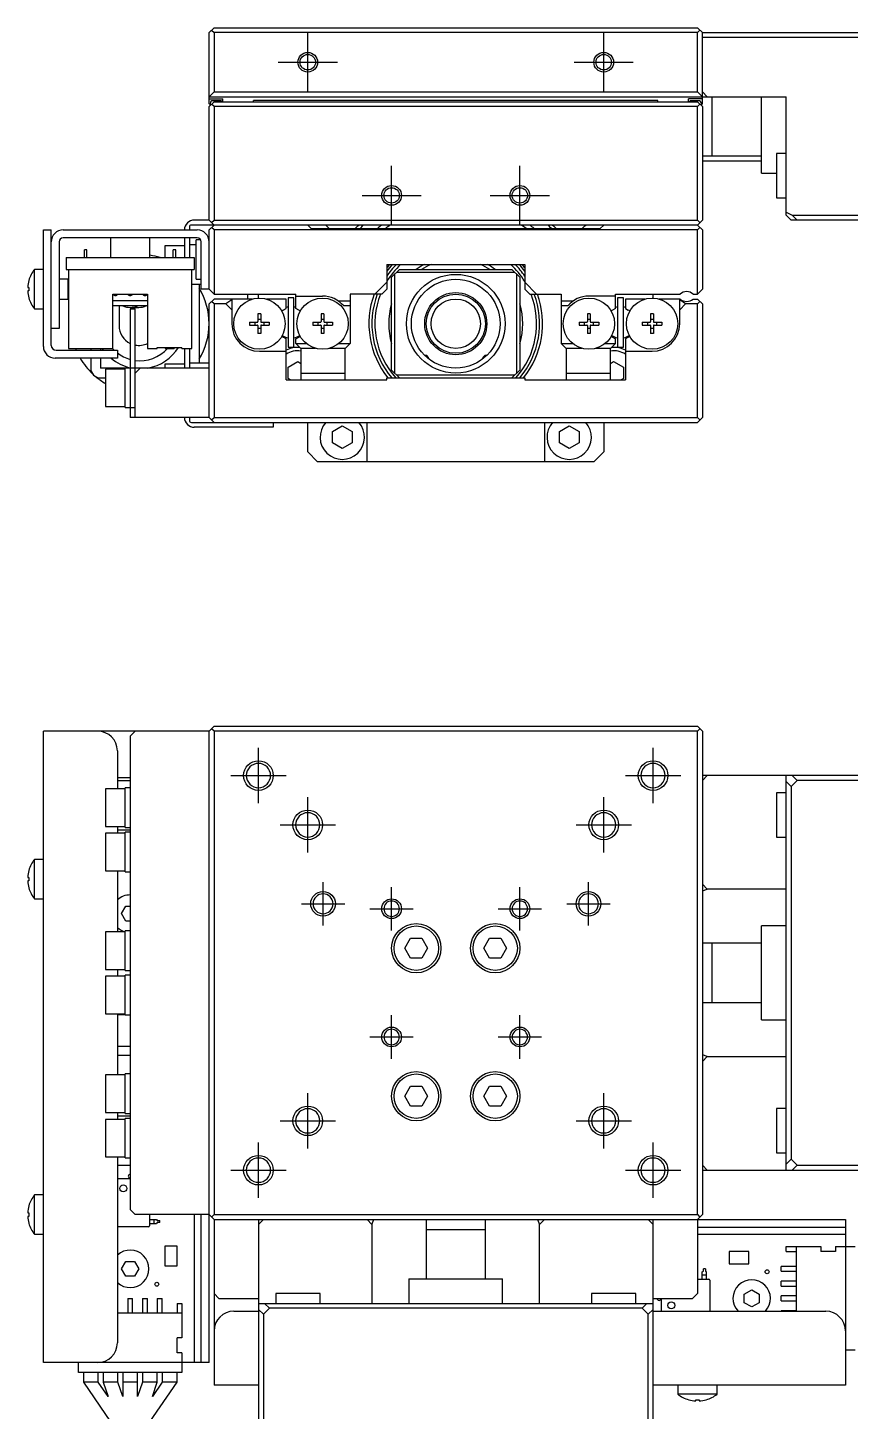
# Model space of a CAD drawing. Extents: x -1 to 660, y -8 to 379.
# Drawn here: x 76.9 to 160.3, y 234.7 to 375 of the extents above; entities that cross this region are included whole.
import ezdxf

# ---------------------------------------------------------------- set-up
doc = ezdxf.new("R2010")
doc.units = 0
doc.header["$LTSCALE"] = 0.5
doc.linetypes.add('CENTER', pattern=[50.8, 31.75, -6.35, 6.35, -6.35])
for name, color, linetype in [('MSM_CENTER', 1, 'CENTER'), ('MSM_CONTINUOUS', 7, 'CONTINUOUS'), ('MSM_NARROW', 5, 'CONTINUOUS')]:
    doc.layers.add(name, color=color, linetype=linetype)

msp = doc.modelspace()

# ---------------------------------------------------------------- linework, layer by layer
at = {"layer": 'MSM_CENTER'}
for p, q in [((105.29, 368.47), (105.29, 374.47)), ((135.29, 368.47), (135.29, 374.47)), ((102.29, 371.47), (108.29, 371.47)), ((132.29, 371.47), (138.29, 371.47)), ((113.79, 354.97), (113.79, 360.97)), ((126.79, 354.97), (126.79, 360.97)), ((110.79, 357.97), (116.79, 357.97)), ((123.79, 357.97), (129.79, 357.97)), ((100.29, 296.37), (100.29, 301.97)), ((140.29, 296.37), (140.29, 301.97)), ((97.49, 299.17), (103.09, 299.17)), ((137.49, 299.17), (143.09, 299.17)), ((105.29, 291.37), (105.29, 296.97)), ((135.29, 291.37), (135.29, 296.97)), ((102.49, 294.17), (108.09, 294.17)), ((132.49, 294.17), (138.09, 294.17)), ((106.84, 283.97), (106.84, 288.37)), ((113.79, 283.47), (113.79, 287.87)), ((126.79, 283.47), (126.79, 287.87)), ((133.74, 283.97), (133.74, 288.37)), ((104.64, 286.17), (109.04, 286.17)), ((131.54, 286.17), (135.94, 286.17)), ((111.59, 285.67), (115.99, 285.67)), ((124.59, 285.67), (128.99, 285.67)), ((113.79, 270.47), (113.79, 274.87)), ((126.79, 270.47), (126.79, 274.87)), ((111.59, 272.67), (115.99, 272.67)), ((124.59, 272.67), (128.99, 272.67)), ((105.29, 261.37), (105.29, 266.97)), ((135.29, 261.37), (135.29, 266.97)), ((102.49, 264.17), (108.09, 264.17)), ((132.49, 264.17), (138.09, 264.17)), ((100.29, 256.37), (100.29, 261.97)), ((140.29, 256.37), (140.29, 261.97)), ((97.49, 259.17), (103.09, 259.17)), ((137.49, 259.17), (143.09, 259.17))]:
    msp.add_line(p, q, dxfattribs=at)
at = {"layer": 'MSM_CONTINUOUS'}
for p, q in [((95.79, 374.97), (95.29, 374.47)), ((95.29, 367.27), (95.29, 374.47)), ((95.54, 374.72), (95.79, 374.47)), ((95.79, 374.97), (144.79, 374.97)), ((95.79, 374.47), (95.79, 368.47)), ((144.79, 374.47), (95.79, 374.47)), ((145.29, 374.47), (144.79, 374.97)), ((144.79, 374.47), (145.04, 374.72)), ((144.79, 368.47), (144.79, 374.47)), ((145.29, 374.47), (167.29, 374.47)), ((145.29, 367.27), (145.29, 374.47)), ((167.29, 373.97), (145.29, 373.97)), ((95.79, 368.47), (95.29, 367.97)), ((95.29, 367.97), (153.79, 367.97)), ((95.29, 367.77), (96.69, 367.77)), ((95.29, 366.97), (95.79, 367.47)), ((96.39, 367.57), (95.69, 367.57)), ((95.79, 368.47), (144.79, 368.47)), ((95.79, 367.47), (144.79, 367.47)), ((96.69, 367.47), (96.69, 367.77)), ((140.79, 367.59), (99.79, 367.59)), ((99.79, 367.47), (99.79, 367.59)), ((140.79, 367.47), (140.79, 367.59)), ((143.89, 367.47), (143.89, 367.77)), ((145.29, 367.77), (143.89, 367.77)), ((144.89, 367.57), (144.19, 367.57)), ((145.29, 367.97), (144.79, 368.47)), ((144.79, 367.47), (145.29, 366.97)), ((145.79, 367.97), (145.29, 368.47)), ((146.29, 361.97), (146.29, 367.97)), ((151.29, 360.22), (151.29, 367.97)), ((153.79, 355.97), (153.79, 367.97)), ((95.39, 367.17), (95.29, 367.27)), ((95.29, 355.47), (95.29, 366.97)), ((95.39, 367.07), (95.39, 367.27)), ((95.79, 366.97), (95.54, 367.22)), ((144.79, 366.97), (95.79, 366.97)), ((95.79, 366.97), (95.79, 355.47)), ((145.04, 367.22), (144.79, 366.97)), ((144.79, 355.47), (144.79, 366.97)), ((145.29, 367.27), (145.19, 367.17)), ((145.19, 367.27), (145.19, 367.07)), ((145.29, 366.97), (145.29, 355.47)), ((145.29, 361.97), (151.29, 361.97)), ((152.79, 362.22), (152.79, 357.72)), ((153.79, 362.22), (152.79, 362.22)), ((145.29, 361.47), (151.29, 361.47)), ((151.29, 360.22), (152.79, 360.22)), ((152.79, 357.72), (153.79, 357.72)), ((153.79, 356.28), (154.4, 355.97)), ((144.79, 354.97), (93.49, 354.97)), ((95.29, 355.47), (93.79, 355.47)), ((95.29, 355.47), (95.79, 354.97)), ((95.29, 354.47), (95.79, 354.97)), ((95.54, 355.22), (95.79, 355.47)), ((95.79, 355.47), (144.79, 355.47)), ((105.29, 354.97), (105.64, 354.62)), ((134.94, 354.62), (135.29, 354.97)), ((144.79, 355.47), (145.04, 355.22)), ((144.79, 354.97), (145.29, 355.47)), ((144.79, 354.97), (145.29, 354.47)), ((154.29, 355.47), (153.79, 355.97)), ((167.29, 355.47), (154.29, 355.47)), ((154.4, 355.97), (167.29, 355.97)), ((154.4, 355.97), (154.9, 355.47)), ((78.49, 354.47), (79.29, 354.47)), ((78.49, 342.67), (78.49, 354.47)), ((79.29, 342.77), (79.29, 354.47)), ((80.49, 354.47), (94.09, 354.47)), ((94.09, 353.67), (80.49, 353.67)), ((85.29, 353.67), (85.29, 351.67)), ((89.29, 351.67), (89.29, 353.67)), ((92.79, 353.67), (92.79, 351.67)), ((93.29, 354.77), (93.29, 354.47)), ((93.29, 353.67), (93.29, 351.67)), ((93.99, 349.47), (93.99, 353.47)), ((94.43, 353.47), (93.99, 353.47)), ((95.29, 348.47), (95.29, 354.47)), ((95.79, 354.47), (95.54, 354.72)), ((95.79, 354.47), (95.79, 347.97)), ((144.79, 354.47), (95.79, 354.47)), ((105.64, 354.62), (134.94, 354.62)), ((145.04, 354.72), (144.79, 354.47)), ((144.79, 347.97), (144.79, 354.47)), ((145.29, 354.47), (145.29, 348.47)), ((80.09, 353.27), (80.09, 344.47)), ((82.91, 352.47), (82.66, 352.47)), ((82.66, 351.67), (82.66, 352.47)), ((82.91, 351.67), (82.91, 352.47)), ((90.79, 352.87), (90.79, 351.67)), ((92.79, 352.87), (90.79, 352.87)), ((91.66, 351.67), (91.66, 352.47)), ((91.91, 352.47), (91.66, 352.47)), ((91.91, 351.67), (91.91, 352.47)), ((93.99, 352.97), (93.29, 352.97)), ((94.49, 348.47), (94.49, 353.27)), ((80.79, 351.67), (80.79, 350.47)), ((80.79, 351.67), (93.79, 351.67)), ((93.79, 351.67), (93.79, 350.47)), ((113.29, 350.97), (127.29, 350.97)), ((113.29, 350.97), (113.29, 348.47)), ((127.29, 350.97), (127.29, 348.47)), ((77.01, 349.36), (77.02, 349.36)), ((77.59, 346.47), (77.59, 350.47)), ((78.49, 350.47), (77.59, 350.47)), ((80.99, 349.47), (80.09, 349.47)), ((80.79, 350.47), (93.79, 350.47)), ((80.99, 347.47), (80.99, 349.47)), ((81.04, 349.42), (80.99, 349.47)), ((81.04, 350.47), (81.04, 342.47)), ((93.54, 342.47), (93.54, 350.47)), ((93.99, 349.47), (94.49, 349.47)), ((113.79, 349.67), (114.59, 350.47)), ((113.79, 340.27), (113.79, 349.67)), ((114.09, 349.97), (114.09, 339.97)), ((126.29, 350.17), (114.29, 350.17)), ((114.59, 350.47), (125.99, 350.47)), ((125.99, 350.47), (126.79, 349.67)), ((126.49, 339.97), (126.49, 349.97)), ((126.79, 349.67), (126.79, 340.27)), ((76.9, 348.65), (77.02, 348.65)), ((77.02, 348.29), (76.9, 348.29)), ((77.02, 348.65), (77.02, 348.29)), ((85.54, 347.97), (89.04, 347.97)), ((85.54, 342.47), (85.54, 347.97)), ((89.04, 347.97), (89.04, 342.47)), ((93.54, 348.97), (94.49, 348.97)), ((94.29, 348.97), (94.29, 340.97)), ((95.29, 348.47), (94.49, 348.47)), ((95.79, 347.97), (95.29, 348.47)), ((95.79, 347.97), (104.09, 347.97)), ((99.21, 347.47), (99.21, 347.97)), ((100.29, 347.57), (100.29, 347.97)), ((104.09, 346.52), (104.09, 347.97)), ((109.59, 347.97), (109.59, 342.97)), ((112.79, 347.97), (109.59, 347.97)), ((112.08, 347.97), (113.29, 349.18)), ((113.29, 348.47), (112.79, 347.97)), ((127.29, 349.18), (128.49, 347.97)), ((127.79, 347.97), (127.29, 348.47)), ((127.79, 347.97), (130.99, 347.97)), ((130.99, 347.97), (130.99, 342.97)), ((136.49, 347.97), (143.03, 347.97)), ((136.49, 346.52), (136.49, 347.97)), ((140.29, 347.57), (140.29, 347.97)), ((144.35, 347.97), (144.79, 347.97)), ((145.29, 348.47), (144.79, 347.97)), ((77.02, 347.59), (77.01, 347.58)), ((77.59, 346.47), (78.49, 346.47)), ((80.09, 347.47), (80.99, 347.47)), ((80.99, 347.47), (81.04, 347.52)), ((89.04, 347.27), (85.54, 347.27)), ((89.04, 346.77), (85.54, 346.77)), ((86.16, 346.77), (86.16, 344.77)), ((87.29, 346.62), (88.16, 346.62)), ((87.29, 346.47), (87.79, 346.47)), ((87.29, 346.47), (87.29, 335.47)), ((87.79, 335.47), (87.79, 346.47)), ((95.79, 347.47), (95.29, 346.97)), ((95.29, 335.47), (95.29, 346.97)), ((95.79, 346.97), (95.54, 347.22)), ((99.67, 347.47), (95.79, 347.47)), ((95.79, 346.97), (95.79, 335.47)), ((96.99, 346.97), (95.79, 346.97)), ((97.59, 347.4), (96.99, 346.97)), ((96.99, 346.97), (97.59, 346.37)), ((97.59, 347.47), (97.59, 344.97)), ((103.09, 347.47), (101.1, 347.47)), ((102.79, 346.35), (103.09, 346.52)), ((103.09, 346.52), (103.09, 347.47)), ((103.89, 347.59), (103.29, 347.59)), ((103.29, 347.59), (103.29, 342.59)), ((103.89, 342.59), (103.89, 347.59)), ((104.09, 347.77), (106.79, 347.77)), ((104.38, 346.35), (104.09, 346.52)), ((108.38, 347.27), (109.59, 347.27)), ((109.59, 346.77), (108.93, 346.77)), ((130.99, 347.27), (132.19, 347.27)), ((131.64, 346.77), (130.99, 346.77)), ((136.49, 347.77), (133.79, 347.77)), ((136.49, 346.52), (136.19, 346.35)), ((137.29, 347.59), (136.69, 347.59)), ((136.69, 347.59), (136.69, 342.59)), ((137.29, 342.59), (137.29, 347.59)), ((137.49, 347.47), (137.49, 346.52)), ((139.47, 347.47), (137.49, 347.47)), ((137.49, 346.52), (137.78, 346.35)), ((143.03, 347.47), (140.9, 347.47)), ((142.99, 344.97), (142.99, 347.47)), ((143.59, 346.97), (142.99, 347.4)), ((142.99, 346.37), (143.59, 346.97)), ((144.79, 346.97), (143.59, 346.97)), ((144.35, 347.47), (144.79, 347.47)), ((145.29, 346.97), (144.79, 347.47)), ((145.04, 347.22), (144.79, 346.97)), ((144.79, 335.47), (144.79, 346.97)), ((145.29, 346.97), (145.29, 335.47)), ((99.39, 345.12), (100.18, 345.12)), ((99.39, 345.12), (99.39, 344.83)), ((99.92, 345.12), (99.92, 344.83)), ((100.53, 345.97), (100.24, 345.97)), ((100.24, 345.97), (100.24, 345.18)), ((100.24, 345.44), (100.53, 345.44)), ((100.53, 345.97), (100.53, 345.18)), ((100.59, 345.12), (101.39, 345.12)), ((100.86, 344.83), (100.86, 345.12)), ((101.39, 345.12), (101.39, 344.83)), ((105.79, 345.12), (105.79, 344.83)), ((105.79, 345.12), (106.58, 345.12)), ((106.32, 345.12), (106.32, 344.83)), ((106.93, 345.97), (106.64, 345.97)), ((106.64, 345.97), (106.64, 345.18)), ((106.64, 345.44), (106.93, 345.44)), ((106.93, 345.97), (106.93, 345.18)), ((106.99, 345.12), (107.79, 345.12)), ((107.26, 344.83), (107.26, 345.12)), ((107.79, 345.12), (107.79, 344.83)), ((132.79, 345.12), (132.79, 344.83)), ((132.79, 345.12), (133.58, 345.12)), ((133.32, 345.12), (133.32, 344.83)), ((133.93, 345.97), (133.64, 345.97)), ((133.64, 345.97), (133.64, 345.18)), ((133.64, 345.44), (133.93, 345.44)), ((133.93, 345.97), (133.93, 345.18)), ((133.99, 345.12), (134.79, 345.12)), ((134.26, 344.83), (134.26, 345.12)), ((134.79, 345.12), (134.79, 344.83)), ((139.19, 345.12), (139.19, 344.83)), ((139.19, 345.12), (139.98, 345.12)), ((139.72, 345.12), (139.72, 344.83)), ((140.33, 345.97), (140.04, 345.97)), ((140.04, 345.97), (140.04, 345.18)), ((140.04, 345.44), (140.33, 345.44)), ((140.33, 345.97), (140.33, 345.18)), ((140.39, 345.12), (141.19, 345.12)), ((140.66, 344.83), (140.66, 345.12)), ((141.19, 345.12), (141.19, 344.83)), ((80.09, 344.47), (79.29, 344.47)), ((99.39, 344.83), (100.18, 344.83)), ((100.24, 344.77), (100.24, 343.97)), ((100.24, 344.5), (100.53, 344.5)), ((100.53, 343.97), (100.24, 343.97)), ((100.53, 344.77), (100.53, 343.97)), ((100.59, 344.83), (101.39, 344.83)), ((105.79, 344.83), (106.58, 344.83)), ((106.64, 344.77), (106.64, 343.97)), ((106.64, 344.5), (106.93, 344.5)), ((106.93, 343.97), (106.64, 343.97)), ((106.93, 344.77), (106.93, 343.97)), ((106.99, 344.83), (107.79, 344.83)), ((132.79, 344.83), (133.58, 344.83)), ((133.64, 344.77), (133.64, 343.97)), ((133.64, 344.5), (133.93, 344.5)), ((133.93, 343.97), (133.64, 343.97)), ((133.93, 344.77), (133.93, 343.97)), ((133.99, 344.83), (134.79, 344.83)), ((139.19, 344.83), (139.98, 344.83)), ((140.04, 344.77), (140.04, 343.97)), ((140.04, 344.5), (140.33, 344.5)), ((140.33, 343.97), (140.04, 343.97)), ((140.33, 344.77), (140.33, 343.97)), ((140.39, 344.83), (141.19, 344.83)), ((79.79, 342.27), (85.99, 342.27)), ((81.04, 342.47), (85.54, 342.47)), ((83.29, 342.47), (83.29, 342.27)), ((84.29, 342.47), (84.29, 342.27)), ((85.99, 342.27), (85.99, 341.47)), ((89.04, 342.47), (90.04, 342.47)), ((90.04, 342.47), (90.04, 342.57)), ((90.04, 342.57), (92.54, 342.57)), ((90.84, 342.57), (90.84, 342.47)), ((90.84, 342.47), (91.74, 342.47)), ((91.21, 342.57), (91.21, 342.47)), ((91.36, 342.57), (91.36, 342.47)), ((91.74, 342.57), (91.74, 342.47)), ((92.54, 342.47), (92.54, 342.57)), ((92.54, 342.47), (93.54, 342.47)), ((92.79, 342.47), (92.79, 340.47)), ((93.29, 342.47), (93.29, 340.47)), ((103.09, 343.43), (102.79, 343.6)), ((103.09, 339.27), (103.09, 343.43)), ((103.29, 342.59), (103.89, 342.59)), ((104.09, 343.43), (104.38, 343.6)), ((104.09, 342.97), (104.09, 343.43)), ((104.09, 342.97), (105.13, 342.97)), ((104.59, 342.47), (104.09, 342.97)), ((106.07, 342.47), (104.59, 342.47)), ((104.59, 342.47), (104.59, 339.27)), ((109.09, 342.47), (107.5, 342.47)), ((108.45, 342.97), (109.59, 342.97)), ((109.59, 342.97), (109.09, 342.47)), ((109.09, 339.27), (109.09, 342.47)), ((130.99, 342.97), (132.13, 342.97)), ((131.49, 342.47), (130.99, 342.97)), ((133.07, 342.47), (131.49, 342.47)), ((131.49, 342.47), (131.49, 339.27)), ((135.99, 342.47), (134.5, 342.47)), ((135.45, 342.97), (136.49, 342.97)), ((136.49, 342.97), (135.99, 342.47)), ((135.99, 339.27), (135.99, 342.47)), ((136.19, 343.6), (136.49, 343.43)), ((136.49, 342.97), (136.49, 343.43)), ((136.69, 342.59), (137.29, 342.59)), ((137.78, 343.6), (137.49, 343.43)), ((137.49, 343.43), (137.49, 339.27)), ((85.99, 341.47), (79.69, 341.47)), ((83.29, 341.47), (83.29, 340.47)), ((84.29, 341.47), (84.29, 340.47)), ((90.79, 340.87), (90.79, 340.47)), ((92.79, 340.87), (90.79, 340.87)), ((95.29, 340.97), (93.29, 340.97)), ((100.39, 342.17), (103.09, 342.17)), ((103.29, 340.55), (104.29, 341.13)), ((104.29, 341.13), (104.59, 340.95)), ((117.12, 341.77), (117.31, 341.77)), ((117.54, 341.55), (117.31, 341.77)), ((117.54, 341.55), (117.37, 341.55)), ((117.54, 341.41), (117.54, 341.55)), ((123.26, 341.77), (123.04, 341.55)), ((123.21, 341.55), (123.04, 341.55)), ((123.04, 341.55), (123.04, 341.41)), ((123.26, 341.77), (123.45, 341.77)), ((135.99, 340.95), (136.29, 341.13)), ((136.29, 341.13), (137.29, 340.55)), ((137.49, 342.17), (140.19, 342.17)), ((95.29, 340.47), (84.29, 340.47)), ((84.29, 339.47), (84.79, 339.47)), ((84.79, 340.37), (84.79, 336.57)), ((86.79, 340.37), (84.79, 340.37)), ((86.79, 336.47), (86.79, 340.47)), ((87.79, 339.97), (88.29, 340.47)), ((103.29, 339.4), (103.29, 340.55)), ((103.5, 339.27), (103.29, 339.4)), ((104.59, 339.97), (109.09, 339.97)), ((113.29, 339.27), (113.29, 339.47)), ((113.29, 339.47), (127.29, 339.47)), ((114.59, 339.47), (113.79, 340.27)), ((114.29, 339.77), (126.29, 339.77)), ((126.79, 340.27), (125.99, 339.47)), ((127.29, 339.47), (127.29, 339.27)), ((131.49, 339.97), (135.99, 339.97)), ((137.29, 339.4), (137.07, 339.27)), ((137.29, 340.55), (137.29, 339.4)), ((103.09, 339.27), (113.29, 339.27)), ((127.29, 339.27), (137.49, 339.27)), ((84.79, 336.57), (86.79, 336.57)), ((86.79, 336.47), (87.79, 336.47)), ((95.29, 335.47), (87.29, 335.47)), ((93.29, 335.47), (93.29, 335.17)), ((95.29, 335.47), (95.79, 334.97)), ((95.54, 335.22), (95.79, 335.47)), ((95.79, 335.47), (144.79, 335.47)), ((144.79, 335.47), (145.04, 335.22)), ((144.79, 334.97), (145.29, 335.47)), ((93.49, 334.97), (144.79, 334.97)), ((101.79, 334.47), (93.79, 334.47)), ((101.79, 334.97), (101.79, 334.47)), ((105.29, 331.97), (105.29, 334.97)), ((107.79, 334.05), (108.79, 334.63)), ((107.79, 332.9), (107.79, 334.05)), ((108.79, 334.63), (109.79, 334.05)), ((109.79, 334.05), (109.79, 332.9)), ((111.29, 334.97), (111.29, 330.97)), ((129.29, 334.97), (129.29, 330.97)), ((130.79, 334.05), (131.79, 334.63)), ((130.79, 332.9), (130.79, 334.05)), ((131.79, 334.63), (132.79, 334.05)), ((132.79, 334.05), (132.79, 332.9)), ((135.29, 334.97), (135.29, 331.97)), ((108.79, 332.32), (107.79, 332.9)), ((109.79, 332.9), (108.79, 332.32)), ((131.79, 332.32), (130.79, 332.9)), ((132.79, 332.9), (131.79, 332.32)), ((105.29, 331.97), (106.29, 330.97)), ((134.29, 330.97), (135.29, 331.97)), ((134.29, 330.97), (106.29, 330.97)), ((78.49, 239.67), (78.49, 303.67)), ((95.29, 303.67), (78.49, 303.67)), ((87.79, 303.67), (87.29, 303.17)), ((87.29, 303.17), (87.29, 255.17)), ((95.29, 303.67), (95.79, 304.17)), ((95.29, 239.67), (95.29, 303.67)), ((95.79, 303.67), (95.54, 303.92)), ((95.79, 304.17), (144.79, 304.17)), ((144.79, 303.67), (95.79, 303.67)), ((95.79, 303.67), (95.79, 254.67)), ((144.79, 304.17), (145.29, 303.67)), ((145.04, 303.92), (144.79, 303.67)), ((144.79, 254.67), (144.79, 303.67)), ((145.29, 303.67), (145.29, 254.67)), ((85.99, 301.67), (85.99, 297.82)), ((85.99, 298.97), (87.29, 298.97)), ((145.29, 298.67), (145.79, 299.17)), ((188.79, 299.17), (145.29, 299.17)), ((153.79, 259.17), (153.79, 299.17)), ((154.4, 299.17), (154.9, 298.67)), ((84.79, 297.82), (84.79, 294.02)), ((86.79, 297.82), (84.79, 297.82)), ((85.99, 298.67), (87.29, 298.67)), ((86.79, 293.92), (86.79, 297.92)), ((87.29, 297.92), (86.79, 297.92)), ((152.79, 297.42), (152.79, 292.92)), ((153.79, 297.42), (152.79, 297.42)), ((154.29, 298.06), (153.79, 298.56)), ((154.9, 298.67), (154.29, 298.06)), ((154.29, 298.06), (154.29, 260.29)), ((167.29, 298.67), (154.9, 298.67)), ((84.79, 294.02), (86.79, 294.02)), ((84.79, 293.32), (84.79, 289.52)), ((86.79, 293.32), (84.79, 293.32)), ((85.99, 294.02), (85.99, 293.32)), ((85.99, 293.67), (87.29, 293.67)), ((86.79, 293.92), (87.29, 293.92)), ((86.79, 289.42), (86.79, 293.42)), ((87.29, 293.42), (86.79, 293.42)), ((152.79, 292.92), (153.79, 292.92)), ((77.59, 286.67), (77.59, 290.67)), ((78.49, 290.67), (77.59, 290.67)), ((77.01, 289.56), (77.02, 289.56)), ((84.79, 289.52), (86.79, 289.52)), ((85.99, 289.52), (85.99, 283.32)), ((85.99, 289.51), (86.79, 289.51)), ((86.79, 289.42), (87.29, 289.42)), ((76.9, 288.85), (77.02, 288.85)), ((77.02, 288.49), (76.9, 288.49)), ((77.02, 287.79), (77.01, 287.78)), ((77.02, 288.85), (77.02, 288.49)), ((145.79, 287.66), (145.29, 288.16)), ((145.29, 287.48), (145.79, 287.66)), ((153.79, 287.66), (145.79, 287.66)), ((77.59, 286.67), (78.49, 286.67)), ((86.42, 285.17), (86.85, 285.92)), ((86.85, 284.42), (86.42, 285.17)), ((86.85, 285.92), (87.29, 285.92)), ((84.79, 283.32), (84.79, 279.52)), ((86.79, 283.32), (84.79, 283.32)), ((86.79, 279.42), (86.79, 283.42)), ((87.29, 283.42), (86.79, 283.42)), ((87.29, 284.42), (86.85, 284.42)), ((151.29, 274.42), (151.29, 283.92)), ((153.79, 283.92), (151.29, 283.92)), ((115.13, 281.67), (115.71, 282.67)), ((115.71, 282.67), (116.86, 282.67)), ((116.86, 282.67), (117.44, 281.67)), ((123.13, 281.67), (123.71, 282.67)), ((123.71, 282.67), (124.86, 282.67)), ((124.86, 282.67), (125.44, 281.67)), ((151.29, 282.17), (145.29, 282.17)), ((146.29, 276.17), (146.29, 282.17)), ((115.71, 280.67), (115.13, 281.67)), ((116.86, 280.67), (115.71, 280.67)), ((117.44, 281.67), (116.86, 280.67)), ((123.71, 280.67), (123.13, 281.67)), ((124.86, 280.67), (123.71, 280.67)), ((125.44, 281.67), (124.86, 280.67)), ((84.79, 279.52), (86.79, 279.52)), ((85.99, 279.52), (85.99, 278.82)), ((86.79, 279.42), (87.29, 279.42)), ((84.79, 278.82), (84.79, 275.02)), ((86.79, 278.82), (84.79, 278.82)), ((86.79, 274.92), (86.79, 278.92)), ((87.29, 278.92), (86.79, 278.92)), ((84.79, 275.02), (86.79, 275.02)), ((85.99, 275.02), (85.99, 268.82)), ((86.79, 274.93), (85.99, 274.93)), ((86.79, 274.92), (87.29, 274.92)), ((145.29, 276.17), (151.29, 276.17)), ((151.29, 274.42), (153.79, 274.42)), ((85.99, 271.73), (87.29, 271.73)), ((87.29, 270.8), (85.99, 270.8)), ((145.79, 270.69), (145.29, 270.87)), ((145.29, 270.19), (145.79, 270.69)), ((145.79, 270.69), (153.79, 270.69)), ((84.79, 268.82), (84.79, 265.02)), ((86.79, 268.82), (84.79, 268.82)), ((86.79, 264.92), (86.79, 268.92)), ((87.29, 268.92), (86.79, 268.92)), ((115.13, 266.67), (115.71, 267.67)), ((115.71, 265.67), (115.13, 266.67)), ((115.71, 267.67), (116.86, 267.67)), ((116.86, 267.67), (117.44, 266.67)), ((117.44, 266.67), (116.86, 265.67)), ((123.13, 266.67), (123.71, 267.67)), ((123.71, 265.67), (123.13, 266.67)), ((123.71, 267.67), (124.86, 267.67)), ((124.86, 267.67), (125.44, 266.67)), ((125.44, 266.67), (124.86, 265.67)), ((116.86, 265.67), (115.71, 265.67)), ((124.86, 265.67), (123.71, 265.67)), ((152.79, 265.42), (152.79, 260.92)), ((153.79, 265.42), (152.79, 265.42)), ((84.79, 265.02), (86.79, 265.02)), ((84.79, 264.32), (84.79, 260.52)), ((86.79, 264.32), (84.79, 264.32)), ((85.99, 265.02), (85.99, 264.32)), ((85.99, 264.67), (87.29, 264.67)), ((86.79, 264.92), (87.29, 264.92)), ((86.79, 260.42), (86.79, 264.42)), ((87.29, 264.42), (86.79, 264.42)), ((152.79, 260.92), (153.79, 260.92)), ((84.79, 260.52), (86.79, 260.52)), ((85.99, 260.52), (85.99, 241.67)), ((85.99, 259.67), (87.29, 259.67)), ((86.79, 260.42), (87.29, 260.42)), ((145.79, 259.17), (145.29, 259.67)), ((153.79, 259.79), (154.29, 260.29)), ((154.29, 260.29), (154.9, 259.67)), ((154.9, 259.67), (154.4, 259.17)), ((154.9, 259.67), (167.29, 259.67)), ((85.99, 258.32), (87.29, 258.32)), ((145.29, 259.17), (182.79, 259.17)), ((77.59, 252.67), (77.59, 256.67)), ((78.49, 256.67), (77.59, 256.67)), ((77.01, 255.56), (77.02, 255.56)), ((76.9, 254.85), (77.02, 254.85)), ((77.02, 254.49), (76.9, 254.49)), ((77.02, 254.85), (77.02, 254.49)), ((87.29, 255.17), (87.79, 254.67)), ((95.29, 254.67), (87.79, 254.67)), ((89.24, 254.67), (89.24, 253.52)), ((89.24, 254.18), (89.97, 254.18)), ((89.68, 254.18), (89.68, 253.75)), ((89.97, 254.18), (90.04, 254.06)), ((90.04, 253.86), (89.97, 253.75)), ((90.04, 254.06), (90.29, 254.06)), ((90.29, 253.86), (90.04, 253.86)), ((90.29, 253.86), (90.29, 254.06)), ((93.79, 254.67), (93.79, 239.67)), ((94.49, 239.67), (94.49, 254.67)), ((95.79, 254.17), (95.29, 254.67)), ((95.54, 254.42), (95.79, 254.67)), ((95.79, 254.67), (144.79, 254.67)), ((95.79, 254.17), (95.79, 237.37)), ((95.79, 254.17), (159.79, 254.17)), ((100.29, 253.67), (100.79, 254.17)), ((100.29, 254.17), (100.29, 216.67)), ((111.3, 254.17), (111.8, 253.67)), ((111.8, 253.67), (111.98, 254.17)), ((117.29, 254.17), (117.29, 248.17)), ((123.29, 248.17), (123.29, 254.17)), ((128.59, 254.17), (128.77, 253.67)), ((128.77, 253.67), (129.27, 254.17)), ((139.79, 254.17), (140.29, 253.67)), ((140.29, 210.67), (140.29, 254.17)), ((144.79, 254.67), (145.04, 254.42)), ((145.29, 254.67), (144.79, 254.17)), ((144.79, 254.17), (144.79, 246.67)), ((159.79, 254.17), (159.79, 237.37)), ((77.02, 253.79), (77.01, 253.78)), ((77.59, 252.67), (78.49, 252.67)), ((89.14, 253.42), (85.99, 253.42)), ((89.24, 253.75), (89.97, 253.75)), ((111.8, 253.67), (111.8, 245.67)), ((117.29, 253.17), (123.29, 253.17)), ((128.77, 245.67), (128.77, 253.67)), ((159.79, 253.37), (144.79, 253.37)), ((144.79, 252.67), (159.79, 252.67)), ((92.04, 251.47), (90.79, 251.47)), ((90.79, 251.47), (90.79, 249.47)), ((92.04, 249.47), (92.04, 251.47)), ((153.79, 250.92), (153.79, 251.42)), ((153.79, 251.42), (157.29, 251.42)), ((154.79, 251.42), (154.79, 244.87)), ((157.29, 251.42), (157.29, 250.92)), ((158.79, 251.42), (158.79, 250.92)), ((158.79, 251.42), (160.79, 251.42)), ((86.42, 249.17), (86.85, 249.92)), ((86.85, 249.92), (87.72, 249.92)), ((87.72, 249.92), (88.15, 249.17)), ((149.99, 250.93), (147.99, 250.93)), ((147.99, 250.93), (147.99, 249.68)), ((147.99, 249.68), (149.99, 249.68)), ((149.99, 249.68), (149.99, 250.93)), ((153.79, 250.92), (154.79, 250.92)), ((158.79, 250.92), (157.29, 250.92)), ((86.85, 248.42), (86.42, 249.17)), ((87.72, 248.42), (86.85, 248.42)), ((88.15, 249.17), (87.72, 248.42)), ((90.79, 249.47), (92.04, 249.47)), ((145.28, 248.86), (145.4, 248.92)), ((145.28, 248.12), (145.28, 248.86)), ((145.28, 248.56), (145.71, 248.56)), ((145.4, 248.92), (145.4, 249.17)), ((145.6, 249.17), (145.4, 249.17)), ((145.6, 249.17), (145.6, 248.92)), ((145.6, 248.92), (145.71, 248.86)), ((145.71, 248.12), (145.71, 248.86)), ((154.79, 249.42), (153.29, 249.42)), ((153.29, 248.92), (153.29, 249.42)), ((153.29, 248.92), (154.79, 248.92)), ((115.54, 248.17), (125.04, 248.17)), ((115.54, 248.17), (115.54, 245.67)), ((125.04, 245.67), (125.04, 248.17)), ((144.79, 248.12), (145.94, 248.12)), ((146.04, 248.02), (146.04, 244.87)), ((149.54, 246.61), (150.29, 247.04)), ((150.29, 247.04), (151.04, 246.61)), ((154.79, 247.92), (153.29, 247.92)), ((153.29, 247.42), (153.29, 247.92)), ((153.29, 247.42), (154.79, 247.42)), ((85.99, 246.17), (86.04, 246.17)), ((86.04, 244.67), (86.04, 246.17)), ((87.04, 246.17), (87.04, 244.67)), ((87.04, 246.17), (87.54, 246.17)), ((87.54, 244.67), (87.54, 246.17)), ((88.54, 246.17), (88.54, 244.67)), ((88.54, 246.17), (89.04, 246.17)), ((89.04, 244.67), (89.04, 246.17)), ((90.04, 246.17), (90.04, 244.67)), ((90.04, 246.17), (90.54, 246.17)), ((90.54, 244.67), (90.54, 246.17)), ((92.04, 245.67), (92.54, 245.67)), ((92.04, 245.67), (92.04, 244.67)), ((92.54, 245.67), (92.54, 242.17)), ((95.79, 246.67), (96.29, 246.17)), ((96.29, 246.17), (100.29, 246.17)), ((100.29, 245.67), (140.29, 245.67)), ((100.9, 245.67), (101.4, 245.17)), ((106.54, 246.67), (102.04, 246.67)), ((102.04, 246.67), (102.04, 245.67)), ((106.54, 245.67), (106.54, 246.67)), ((138.54, 246.67), (134.04, 246.67)), ((134.04, 246.67), (134.04, 245.67)), ((138.54, 245.67), (138.54, 246.67)), ((139.17, 245.17), (139.67, 245.67)), ((140.29, 246.17), (144.29, 246.17)), ((141.14, 244.87), (141.14, 246.17)), ((144.29, 246.17), (144.79, 246.67)), ((149.54, 245.74), (149.54, 246.61)), ((150.29, 245.31), (149.54, 245.74)), ((151.04, 245.74), (150.29, 245.31)), ((151.04, 246.61), (151.04, 245.74)), ((154.79, 246.42), (153.29, 246.42)), ((153.29, 245.92), (153.29, 246.42)), ((153.29, 245.92), (154.79, 245.92)), ((92.54, 244.67), (85.99, 244.67)), ((97.79, 244.87), (100.29, 244.87)), ((100.79, 244.56), (100.29, 245.06)), ((101.4, 245.17), (100.79, 244.56)), ((100.79, 244.56), (100.79, 232.17)), ((139.17, 245.17), (101.4, 245.17)), ((139.79, 244.56), (139.17, 245.17)), ((140.29, 245.06), (139.79, 244.56)), ((139.79, 232.17), (139.79, 244.56)), ((140.29, 244.87), (157.79, 244.87)), ((153.29, 244.87), (153.29, 244.92)), ((154.79, 244.92), (153.29, 244.92)), ((92.54, 242.17), (92.04, 242.17)), ((92.04, 240.67), (92.04, 242.17)), ((92.54, 240.67), (92.04, 240.67)), ((92.54, 240.67), (92.54, 238.67)), ((160.79, 240.92), (159.79, 240.92)), ((95.29, 239.67), (78.49, 239.67)), ((82.04, 238.67), (82.04, 239.67)), ((92.54, 238.67), (82.04, 238.67)), ((82.54, 238.67), (82.54, 237.67)), ((84.04, 237.67), (84.04, 238.67)), ((84.54, 238.67), (84.54, 237.67)), ((86.04, 237.67), (86.04, 238.67)), ((86.54, 238.67), (86.54, 236.22)), ((88.04, 236.22), (88.04, 238.67)), ((88.54, 238.67), (88.54, 237.67)), ((90.04, 237.67), (90.04, 238.67)), ((90.54, 238.67), (90.54, 237.67)), ((92.04, 237.67), (92.04, 238.67)), ((82.54, 237.67), (85.29, 233.67)), ((84.04, 237.67), (82.54, 237.67)), ((85.04, 236.22), (84.04, 237.67)), ((84.54, 237.67), (85.04, 236.22)), ((86.04, 237.67), (84.54, 237.67)), ((86.54, 236.22), (86.04, 237.67)), ((88.04, 237.67), (86.54, 237.67)), ((88.54, 237.67), (88.04, 236.22)), ((90.04, 237.67), (88.54, 237.67)), ((89.29, 233.67), (92.04, 237.67)), ((90.54, 237.67), (89.54, 236.22)), ((89.54, 236.22), (90.04, 237.67)), ((92.04, 237.67), (90.54, 237.67)), ((100.29, 237.37), (95.79, 237.37)), ((159.79, 237.37), (140.29, 237.37)), ((142.79, 237.37), (142.79, 236.47)), ((146.79, 236.47), (146.79, 237.37)), ((146.79, 236.47), (142.79, 236.47)), ((143.9, 235.9), (143.9, 235.9)), ((144.61, 235.9), (144.97, 235.9)), ((144.61, 235.78), (144.61, 235.9)), ((144.97, 235.9), (144.97, 235.78)), ((145.67, 235.9), (145.68, 235.9))]:
    msp.add_line(p, q, dxfattribs=at)
for centre, radius in [((105.29, 371.47), 0.783), ((135.29, 371.47), 0.783), ((113.79, 357.97), 0.783), ((126.79, 357.97), 0.783), ((120.29, 344.97), 5), ((120.29, 344.97), 4.5), ((120.29, 344.97), 3.15), ((120.29, 344.97), 3), ((100.39, 344.97), 2.6), ((106.79, 344.97), 2.6), ((133.79, 344.97), 2.6), ((140.19, 344.97), 2.6), ((116.29, 281.67), 2.5), ((116.29, 281.67), 2.25), ((124.29, 281.67), 2.5), ((124.29, 281.67), 2.25), ((116.29, 266.67), 2.5), ((116.29, 266.67), 2.25), ((124.29, 266.67), 2.5), ((124.29, 266.67), 2.25), ((86.59, 257.32), 0.35), ((151.85, 248.87), 0.2), ((89.99, 247.61), 0.2), ((142.14, 245.47), 0.35)]:
    msp.add_circle(centre, radius, dxfattribs=at)
at = {"layer": 'MSM_CONTINUOUS', "extrusion": (0, 0, -1)}
for centre, radius in [((-100.29, 299.17), 1.23), ((-140.29, 299.17), 1.23), ((-105.29, 294.17), 1.23), ((-135.29, 294.17), 1.23), ((-106.84, 286.17), 1.01), ((-113.79, 285.67), 0.783), ((-126.79, 285.67), 0.783), ((-133.74, 286.17), 1.01), ((-113.79, 272.67), 0.783), ((-126.79, 272.67), 0.783), ((-105.29, 264.17), 1.23), ((-135.29, 264.17), 1.23), ((-100.29, 259.17), 1.23), ((-140.29, 259.17), 1.23)]:
    msp.add_circle(centre, radius, dxfattribs=at)
at = {"layer": 'MSM_CONTINUOUS'}
for centre, radius, start, end in [((95.69, 367.27), 0.3, 90, 180), ((96.39, 367.27), 0.3, 41.8103, 90), ((144.19, 367.27), 0.3, 90, 138.1897), ((144.89, 367.27), 0.3, 0, 90), ((93.79, 354.47), 1, 90, 180), ((93.49, 354.77), 0.2, 90, 180), ((108.79, 356.47), 2.25, 221.8103, 235.3079), ((108.79, 356.47), 2.25, 304.6921, 318.1897), ((108.79, 356.47), 2.6, 314.6397, 324.7656), ((120.29, 344.97), 12.5, 126.8699, 129.4662), ((120.29, 344.97), 12, 123.5573, 126.4702), ((120.29, 344.97), 12, 53.5298, 56.4427), ((120.29, 344.97), 12.5, 50.5338, 53.1301), ((131.79, 356.47), 2.6, 215.2344, 225.3603), ((131.79, 356.47), 2.25, 221.8103, 235.3079), ((131.79, 356.47), 2.25, 304.6921, 318.1897), ((80.49, 353.27), 1.2, 90, 180), ((80.49, 353.27), 0.4, 90, 180), ((94.09, 353.27), 1.2, 0, 90), ((94.09, 353.27), 0.4, 0, 90), ((88.29, 344.97), 7, 73.165, 81.7868), ((120.29, 344.97), 8.2, 132.9703, 148.6119), ((120.29, 344.97), 9, 138.1897, 141.0576), ((120.29, 344.97), 8.8, 137.0141, 142.6982), ((120.29, 344.97), 8.5, 135.0991, 145.4397), ((120.29, 344.97), 6.8, 118.0725, 126.0189), ((120.29, 344.97), 6.5, 112.6199, 122.2042), ((120.29, 344.97), 6.5, 57.7958, 67.3801), ((120.29, 344.97), 6.8, 53.9811, 61.9275), ((120.29, 344.97), 8.2, 31.3882, 47.0297), ((120.29, 344.97), 8.5, 34.5603, 44.9009), ((120.29, 344.97), 8.8, 37.3018, 42.9859), ((120.29, 344.97), 9, 38.9424, 41.8103), ((80.09, 348.47), 3.19, 163.8933, 176.7703), ((80.09, 348.47), 3.2, 141.3178, 163.8775), ((80.09, 348.47), 3.19, 183.2297, 196.1067), ((85.79, 348.07), 0.25, 203.5782, 336.4218), ((87.29, 348.07), 0.25, 203.5782, 336.4218), ((88.79, 348.07), 0.25, 203.5782, 336.4218), ((88.29, 344.97), 7, 328.9973, 31.0027), ((120.29, 344.97), 8.8, 160.0677, 218.6822), ((120.29, 344.97), 8.5, 159.3327, 220.3202), ((120.29, 344.97), 8.2, 158.5399, 222.1236), ((120.29, 344.97), 8.2, 317.8764, 21.4601), ((120.29, 344.97), 8.5, 319.6798, 20.6673), ((120.29, 344.97), 8.8, 321.3178, 19.9323), ((143.69, 347.22), 1, 48.5904, 131.4096), ((80.09, 348.47), 3.2, 196.1225, 218.6822), ((87.29, 348.62), 2, 247.6684, 292.3316), ((88.16, 348.62), 2, 270, 292.3316), ((103.59, 345.09), 1.59, 100.8931, 108.3584), ((103.59, 345.09), 1.59, 71.6416, 79.1069), ((106.79, 344.97), 2.8, 40.0052, 90), ((120.29, 344.97), 6.8, 162.9174, 197.0826), ((120.29, 344.97), 6.8, 342.9174, 17.0826), ((133.79, 344.97), 2.8, 90, 139.9948), ((136.99, 345.09), 1.59, 100.8931, 108.3584), ((136.99, 345.09), 1.59, 71.6416, 79.1069), ((143.69, 348.22), 1, 228.5904, 311.4096), ((100.18, 345.18), 0.06, 270, 0), ((100.59, 345.18), 0.06, 180, 270), ((103.59, 344.97), 1.59, 120, 126.1972), ((103.59, 344.97), 1.59, 53.8028, 60), ((106.58, 345.18), 0.06, 270, 0), ((106.99, 345.18), 0.06, 180, 270), ((133.58, 345.18), 0.06, 270, 0), ((133.99, 345.18), 0.06, 180, 270), ((136.99, 344.97), 1.59, 120, 126.1972), ((136.99, 344.97), 1.59, 53.8028, 60), ((139.98, 345.18), 0.06, 270, 0), ((140.39, 345.18), 0.06, 180, 270), ((88.16, 344.77), 2, 180, 244.2706), ((100.39, 344.97), 2.8, 180, 270), ((100.18, 344.77), 0.06, 0, 90), ((100.59, 344.77), 0.06, 90, 180), ((103.59, 344.97), 1.59, 233.8028, 240), ((103.59, 345.09), 1.59, 235.7956, 259.1069), ((103.59, 345.09), 1.59, 280.8931, 304.2044), ((103.59, 344.97), 1.59, 300, 306.1972), ((106.58, 344.77), 0.06, 0, 90), ((106.99, 344.77), 0.06, 90, 180), ((133.58, 344.77), 0.06, 0, 90), ((133.99, 344.77), 0.06, 90, 180), ((136.99, 344.97), 1.59, 233.8028, 240), ((136.99, 345.09), 1.59, 235.7956, 259.1069), ((136.99, 345.09), 1.59, 280.8931, 304.2044), ((136.99, 344.97), 1.59, 300, 306.1972), ((139.98, 344.77), 0.06, 0, 90), ((140.19, 344.97), 2.8, 270, 0), ((140.39, 344.77), 0.06, 90, 180), ((79.69, 342.67), 1.2, 180, 270), ((79.79, 342.77), 0.5, 180, 270), ((88.29, 344.97), 7, 200.9248, 202.6881), ((88.29, 344.97), 4.57, 213.1646, 216.2145), ((88.29, 344.97), 3.75, 221.8103, 226.0545), ((88.16, 344.77), 2, 259.3901, 296.16), ((88.29, 344.97), 3.75, 262.3377, 318.1897), ((88.29, 344.97), 4.57, 280.0411, 328.3207), ((104.29, 339.97), 2.6, 85.4034, 117.4864), ((104.29, 339.97), 2.25, 82.3377, 122.231), ((136.29, 339.97), 2.25, 57.769, 97.6623), ((136.29, 339.97), 2.6, 62.5136, 94.5966), ((88.29, 344.97), 7, 210, 226.5758), ((88.29, 344.97), 4.57, 229.984, 257.3603), ((88.29, 344.97), 3.75, 232.1691, 254.534), ((84.29, 340.47), 1, 180, 270), ((88.29, 344.97), 7, 230.1571, 240), ((93.79, 335.47), 1, 180, 270), ((93.49, 335.17), 0.2, 180, 270), ((108.79, 333.47), 2.25, 138.1897, 41.8103), ((131.79, 333.47), 2.25, 138.1897, 41.8103), ((83.99, 301.67), 2, 0, 90), ((80.09, 288.67), 3.2, 141.3178, 163.8775), ((80.09, 288.67), 3.19, 163.8933, 176.7703), ((80.09, 288.67), 3.19, 183.2297, 196.1067), ((80.09, 288.67), 3.2, 196.1225, 218.6822), ((87.29, 285.17), 1.9, 90, 133.1736), ((87.29, 285.17), 1.9, 226.8264, 254.7425), ((87.29, 258.56), 0.2, 90, 270), ((80.09, 254.67), 3.2, 141.3178, 163.8775), ((80.09, 254.67), 3.19, 163.8933, 176.7703), ((80.09, 254.67), 3.19, 183.2297, 196.1067), ((80.09, 254.67), 3.2, 196.1225, 218.6822), ((89.14, 253.52), 0.1, 270, 0), ((87.29, 249.17), 1.9, 226.8264, 133.1736), ((145.94, 248.02), 0.1, 0, 90), ((150.29, 246.17), 1.9, 316.8264, 223.1736), ((140.9, 246.17), 0.2, 180, 0), ((97.79, 242.87), 2, 90, 180), ((157.79, 242.87), 2, 0, 90), ((83.99, 241.67), 2, 270, 0), ((144.79, 238.97), 3.2, 231.3178, 253.8775), ((144.79, 238.97), 3.19, 253.8933, 266.7703), ((144.79, 238.97), 3.19, 273.2297, 286.1067), ((144.79, 238.97), 3.2, 286.1225, 308.6822)]:
    msp.add_arc(centre, radius, start, end, dxfattribs=at)
at = {"layer": 'MSM_NARROW'}
for p, q in [((117.54, 341.41), (117.54, 341.41)), ((123.04, 341.41), (123.04, 341.41))]:
    msp.add_line(p, q, dxfattribs=at)
for centre, radius in [((105.29, 371.47), 1), ((135.29, 371.47), 1), ((113.79, 357.97), 1), ((126.79, 357.97), 1), ((120.29, 344.97), 2.5), ((100.29, 299.17), 1.5), ((140.29, 299.17), 1.5), ((105.29, 294.17), 1.5), ((135.29, 294.17), 1.5), ((106.84, 286.17), 1.25), ((113.79, 285.67), 1), ((126.79, 285.67), 1), ((133.74, 286.17), 1.25), ((113.79, 272.67), 1), ((126.79, 272.67), 1), ((105.29, 264.17), 1.5), ((135.29, 264.17), 1.5), ((100.29, 259.17), 1.5), ((140.29, 259.17), 1.5)]:
    msp.add_circle(centre, radius, dxfattribs=at)

doc.saveas('drawing.dxf')
